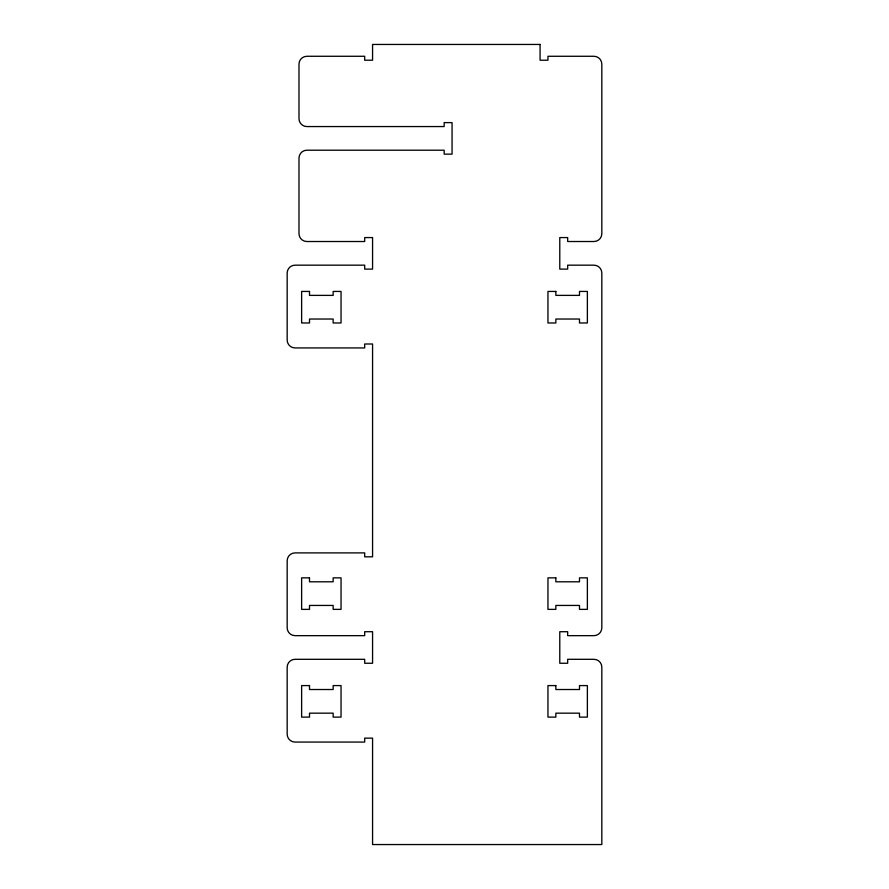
<?xml version="1.0" encoding="UTF-8"?>
<svg xmlns="http://www.w3.org/2000/svg" width="889" height="889" viewBox="0 0 889 889"><rect width="100%" height="100%" fill="white"/><g stroke="black" fill="none" stroke-linecap="round" stroke-linejoin="round"><path stroke-width="1.33" d="M540.079 44.45L372.569 44.45L372.569 60.219L364.69 60.219L364.69 56.274L306.883 56.274A7.879 7.879 0 0 0 298.993 64.152L298.993 118.681A7.879 7.879 0 0 0 306.883 126.56L444.167 126.56L444.167 122.615L452.057 122.615L452.057 154.153L444.167 154.153L444.167 150.208L306.883 150.208A7.879 7.879 0 0 0 298.993 158.086L298.993 233.64A7.879 7.879 0 0 0 306.883 241.519L364.69 241.519L364.69 237.574L372.569 237.574L372.569 269.111L364.69 269.111L364.69 265.166L295.059 265.166A7.879 7.879 0 0 0 287.169 273.045L287.169 340.054A7.879 7.879 0 0 0 295.059 347.932L364.69 347.932L364.69 343.999L372.569 343.999L372.569 556.825L364.69 556.825L364.69 552.891L295.059 552.891A7.879 7.879 0 0 0 287.169 560.77L287.169 627.778A7.879 7.879 0 0 0 295.059 635.657L364.69 635.657L364.69 631.712L372.569 631.712L372.569 663.25L364.69 663.25L364.69 659.305L295.059 659.305A7.879 7.879 0 0 0 287.169 667.183L287.169 734.192A7.879 7.879 0 0 0 295.059 742.071L364.69 742.071L364.69 738.137L372.569 738.137L372.569 844.55L601.831 844.55L601.831 667.183A7.879 7.879 0 0 0 593.941 659.305L567.671 659.305L567.671 663.25L559.781 663.25L559.781 631.712L567.671 631.712L567.671 635.657L593.941 635.657A7.879 7.879 0 0 0 601.831 627.778L601.831 273.045A7.879 7.879 0 0 0 593.941 265.166L567.671 265.166L567.671 269.111L559.781 269.111L559.781 237.574L567.671 237.574L567.671 241.519L593.941 241.519A7.879 7.879 0 0 0 601.831 233.64L601.831 64.152A7.879 7.879 0 0 0 593.941 56.274L547.957 56.274L547.957 60.219L540.079 60.219L540.079 44.45M309.505 291.436L301.627 291.436L301.627 322.974L309.505 322.974L309.505 319.029L333.153 319.029L333.153 322.974L341.043 322.974L341.043 291.436L333.153 291.436L333.153 295.381L309.505 295.381L309.505 291.436M555.847 291.436L547.957 291.436L547.957 322.974L555.847 322.974L555.847 319.029L579.495 319.029L579.495 322.974L587.373 322.974L587.373 291.436L579.495 291.436L579.495 295.381L555.847 295.381L555.847 291.436M309.505 577.85L301.627 577.85L301.627 609.376L309.505 609.376L309.505 605.442L333.153 605.442L333.153 609.376L341.043 609.376L341.043 577.85L333.153 577.85L333.153 581.795L309.505 581.795L309.505 577.85M555.847 577.85L547.957 577.85L547.957 609.376L555.847 609.376L555.847 605.442L579.495 605.442L579.495 609.376L587.373 609.376L587.373 577.85L579.495 577.85L579.495 581.795L555.847 581.795L555.847 577.85M309.505 685.586L301.627 685.586L301.627 717.112L309.505 717.112L309.505 713.167L333.153 713.167L333.153 717.112L341.043 717.112L341.043 685.586L333.153 685.586L333.153 689.52L309.505 689.52L309.505 685.586M555.847 685.586L547.957 685.586L547.957 717.112L555.847 717.112L555.847 713.167L579.495 713.167L579.495 717.112L587.373 717.112L587.373 685.586L579.495 685.586L579.495 689.52L555.847 689.52L555.847 685.586"/></g></svg>
